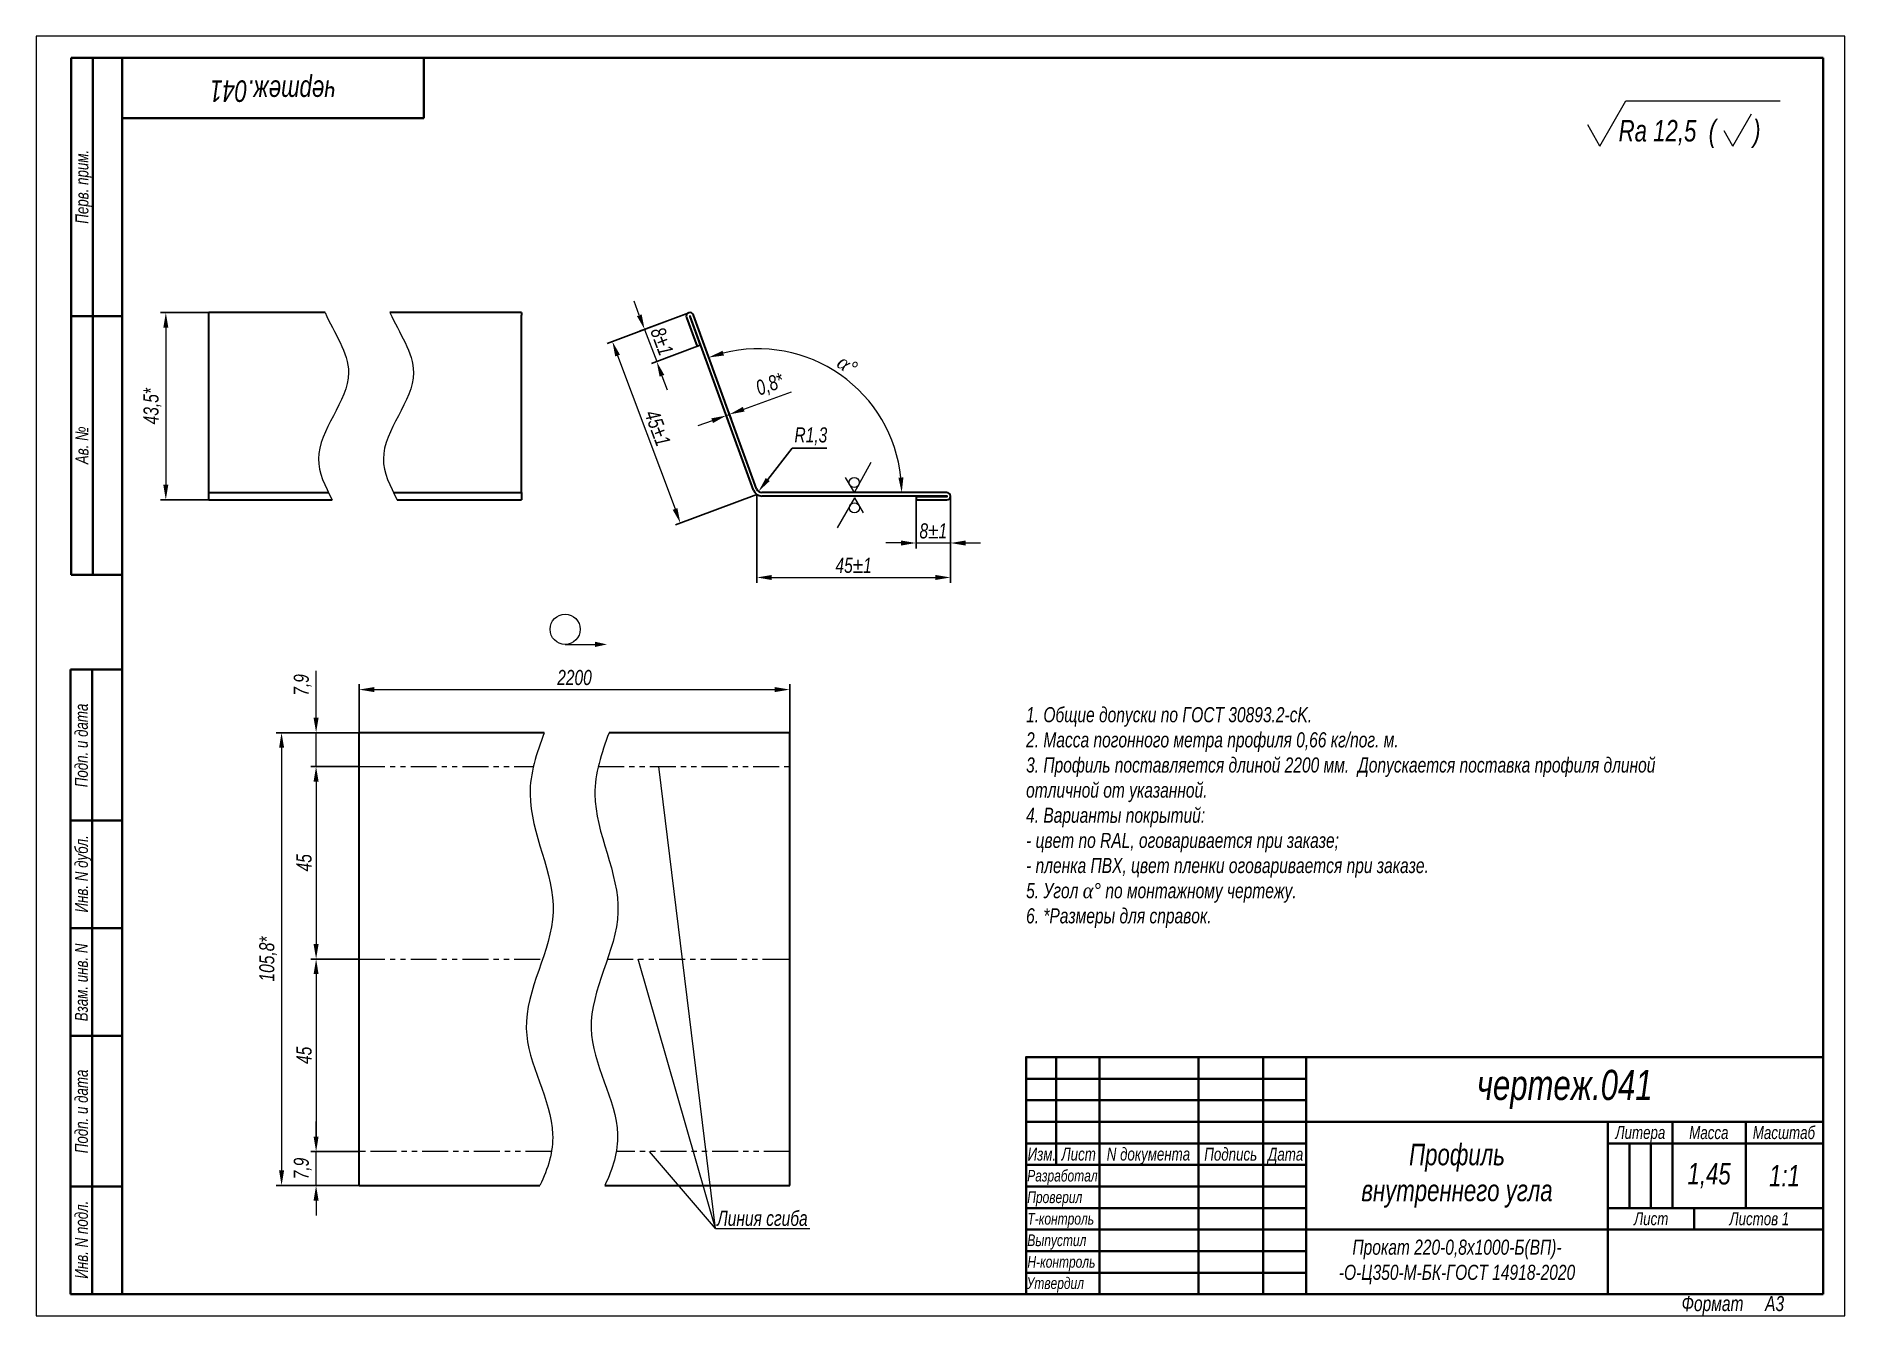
# Model space of a CAD drawing. Header units: millimetres. Extents: x 9560 to 9980, y -3845 to -3548.
import ezdxf

# ---------------------------------------------------------------- set-up
doc = ezdxf.new("R2010")
doc.units = ezdxf.units.MM
doc.linetypes.add('LT_07', pattern=[20, 10, -2, 2, -2, 2, -2])
for name, color, linetype, lineweight in [('Layer_02', 5, 'Continuous', 13), ('Layer_03', 1, 'Continuous', 13), ('Layer_05', 5, 'Continuous', 13), ('Layer_06', 7, 'Continuous', 35), ('Layer_07', 6, 'Continuous', 13), ('Layer_08', 7, 'Continuous', 40)]:
    doc.layers.add(name, color=color, linetype=linetype, lineweight=lineweight)
doc.layers.add('Layer_12', color=6, linetype='Continuous')
doc.styles.add('Style_02', font='ARIALNI.TTF', dxfattribs={"width": 0.9, "height": 3.5})
doc.dimstyles.new('DimStyle_03', dxfattribs={"dimtxt": 3.5, "dimasz": 2.5, "dimexe": 1.25, "dimexo": 0.625, "dimtad": 1, "dimtxsty": 'Style_02', "dimcen": 2.5, "dimazin": 3, "dimtfac": 1, "dimtmove": 0, "dimatfit": 3})
doc.dimstyles.new('DimStyle_04', dxfattribs={"dimtxt": 3.5, "dimasz": 2.5, "dimexe": 1.25, "dimexo": 0, "dimtad": 1, "dimlfac": 2, "dimtxsty": 'Style_02', "dimcen": 2.5, "dimazin": 3, "dimtfac": 1, "dimtmove": 0, "dimatfit": 3})

# ---------------------------------------------------------------- blocks, each defined once
blk = doc.blocks.new('*D32')
at = {"layer": 'Defpoints', "color": 0, "lineweight": 50, "ltscale": 0.04}
for p in [(9735.42, -3699.63), (9635.42, -3709.63), (9735.42, -3709.63)]:
    blk.add_point(p, dxfattribs=at)
at = {"layer": 'Layer_03', "color": 0, "lineweight": -2, "ltscale": 0.04}
for p, q in [((9635.42, -3709.63), (9635.42, -3698.38)), ((9735.42, -3709.63), (9735.42, -3698.38))]:
    blk.add_line(p, q, dxfattribs=at)
at = {"layer": 'Layer_03', "color": 0, "ltscale": 0.04}
blk.add_line((9638.92, -3699.63), (9731.92, -3699.63), dxfattribs=at)
at = {"layer": 'Layer_03', "color": 0, "lineweight": 50, "ltscale": 0.04}
for points in [[(9638.92, -3699.04), (9638.92, -3700.21), (9635.42, -3699.63)], [(9731.92, -3699.04), (9731.92, -3700.21), (9735.42, -3699.63)]]:
    blk.add_solid(points, dxfattribs=at)
at = {"layer": 'Layer_03', "color": 0, "ltscale": 0.04, "insert": (9685.42, -3696.84), "char_height": 3.5, "attachment_point": 5, "style": 'Style_02'}
blk.add_mtext('2200', dxfattribs=at)
blk = doc.blocks.new('*D33')
at = {"layer": 'Defpoints', "color": 0, "lineweight": 50, "ltscale": 0.04}
for p in [(9635.42, -3709.63), (9617.4, -3814.72), (9635.42, -3814.72)]:
    blk.add_point(p, dxfattribs=at)
at = {"layer": 'Layer_03', "color": 0, "lineweight": -2, "ltscale": 0.04}
for p, q in [((9635.42, -3709.63), (9616.15, -3709.63)), ((9635.42, -3814.72), (9616.15, -3814.72))]:
    blk.add_line(p, q, dxfattribs=at)
at = {"layer": 'Layer_03', "color": 0, "ltscale": 0.04}
blk.add_line((9617.4, -3713.13), (9617.4, -3811.22), dxfattribs=at)
at = {"layer": 'Layer_03', "color": 0, "lineweight": 50, "ltscale": 0.04}
for points in [[(9616.82, -3713.13), (9617.99, -3713.13), (9617.4, -3709.63)], [(9616.82, -3811.22), (9617.99, -3811.22), (9617.4, -3814.72)]]:
    blk.add_solid(points, dxfattribs=at)
at = {"layer": 'Layer_03', "color": 0, "ltscale": 0.04, "insert": (9614.29, -3762.17), "char_height": 3.5, "attachment_point": 5, "rotation": 90, "style": 'Style_02'}
blk.add_mtext('105,8*', dxfattribs=at)
blk = doc.blocks.new('*D34')
at = {"layer": 'Defpoints', "color": 0, "lineweight": 50, "ltscale": 0.04}
for p in [(9635.42, -3709.63), (9625.42, -3717.48), (9635.42, -3717.48)]:
    blk.add_point(p, dxfattribs=at)
at = {"layer": 'Layer_03', "color": 0, "ltscale": 0.04}
for p, q in [((9625.42, -3706.13), (9625.42, -3695.27)), ((9625.42, -3717.48), (9625.42, -3709.63)), ((9625.42, -3720.98), (9625.42, -3724.48))]:
    blk.add_line(p, q, dxfattribs=at)
at = {"layer": 'Layer_03', "color": 0, "lineweight": -2, "ltscale": 0.04}
for p, q in [((9635.42, -3709.63), (9624.17, -3709.63)), ((9635.42, -3717.48), (9624.17, -3717.48))]:
    blk.add_line(p, q, dxfattribs=at)
at = {"layer": 'Layer_03', "color": 0, "lineweight": 50, "ltscale": 0.04}
for points in [[(9624.83, -3706.13), (9626, -3706.13), (9625.42, -3709.63)], [(9624.83, -3720.98), (9626, -3720.98), (9625.42, -3717.48)]]:
    blk.add_solid(points, dxfattribs=at)
at = {"layer": 'Layer_03', "color": 0, "ltscale": 0.04, "insert": (9622.3, -3698.55), "char_height": 3.5, "width": 6.156, "attachment_point": 5, "rotation": 90, "style": 'Style_02'}
blk.add_mtext('7,9', dxfattribs=at)
blk = doc.blocks.new('*D35')
at = {"layer": 'Defpoints', "color": 0, "lineweight": 50, "ltscale": 0.04}
for p in [(9635.42, -3717.48), (9625.42, -3762.17), (9635.42, -3762.17)]:
    blk.add_point(p, dxfattribs=at)
at = {"layer": 'Layer_03', "color": 0, "lineweight": -2, "ltscale": 0.04}
for p, q in [((9635.42, -3717.48), (9624.17, -3717.48)), ((9635.42, -3762.17), (9624.17, -3762.17))]:
    blk.add_line(p, q, dxfattribs=at)
at = {"layer": 'Layer_03', "color": 0, "ltscale": 0.04}
blk.add_line((9625.42, -3720.98), (9625.42, -3758.67), dxfattribs=at)
at = {"layer": 'Layer_03', "color": 0, "lineweight": 50, "ltscale": 0.04}
for points in [[(9624.83, -3720.98), (9626, -3720.98), (9625.42, -3717.48)], [(9624.83, -3758.67), (9626, -3758.67), (9625.42, -3762.17)]]:
    blk.add_solid(points, dxfattribs=at)
at = {"layer": 'Layer_03', "color": 0, "ltscale": 0.04, "insert": (9622.64, -3739.83), "char_height": 3.5, "attachment_point": 5, "rotation": 90, "style": 'Style_02'}
blk.add_mtext('45', dxfattribs=at)
blk = doc.blocks.new('*D36')
at = {"layer": 'Defpoints', "color": 0, "lineweight": 50, "ltscale": 0.04}
for p in [(9635.42, -3762.17), (9625.42, -3806.86), (9635.42, -3806.86)]:
    blk.add_point(p, dxfattribs=at)
at = {"layer": 'Layer_03', "color": 0, "lineweight": -2, "ltscale": 0.04}
for p, q in [((9635.42, -3762.17), (9624.17, -3762.17)), ((9635.42, -3806.86), (9624.17, -3806.86))]:
    blk.add_line(p, q, dxfattribs=at)
at = {"layer": 'Layer_03', "color": 0, "ltscale": 0.04}
blk.add_line((9625.42, -3765.67), (9625.42, -3803.36), dxfattribs=at)
at = {"layer": 'Layer_03', "color": 0, "lineweight": 50, "ltscale": 0.04}
for points in [[(9624.83, -3765.67), (9626, -3765.67), (9625.42, -3762.17)], [(9624.83, -3803.36), (9626, -3803.36), (9625.42, -3806.86)]]:
    blk.add_solid(points, dxfattribs=at)
at = {"layer": 'Layer_03', "color": 0, "ltscale": 0.04, "insert": (9622.64, -3784.52), "char_height": 3.5, "attachment_point": 5, "rotation": 90, "style": 'Style_02'}
blk.add_mtext('45', dxfattribs=at)
blk = doc.blocks.new('*D37')
at = {"layer": 'Defpoints', "color": 0, "lineweight": 50, "ltscale": 0.04}
for p in [(9625.42, -3806.86), (9635.42, -3806.86), (9635.42, -3814.72)]:
    blk.add_point(p, dxfattribs=at)
at = {"layer": 'Layer_03', "color": 0, "ltscale": 0.04}
for p, q in [((9625.42, -3803.36), (9625.42, -3799.86)), ((9625.42, -3814.72), (9625.42, -3806.86)), ((9625.42, -3818.22), (9625.42, -3821.72))]:
    blk.add_line(p, q, dxfattribs=at)
at = {"layer": 'Layer_03', "color": 0, "lineweight": -2, "ltscale": 0.04}
for p, q in [((9635.42, -3806.86), (9624.17, -3806.86)), ((9635.42, -3814.72), (9624.17, -3814.72))]:
    blk.add_line(p, q, dxfattribs=at)
at = {"layer": 'Layer_03', "color": 0, "lineweight": 50, "ltscale": 0.04}
for points in [[(9624.83, -3803.36), (9626, -3803.36), (9625.42, -3806.86)], [(9624.83, -3818.22), (9626, -3818.22), (9625.42, -3814.72)]]:
    blk.add_solid(points, dxfattribs=at)
at = {"layer": 'Layer_03', "color": 0, "ltscale": 0.04, "insert": (9622.3, -3810.79), "char_height": 3.5, "attachment_point": 5, "rotation": 90, "style": 'Style_02'}
blk.add_mtext('7,9', dxfattribs=at)
blk = doc.blocks.new('*D38')
at = {"layer": 'Defpoints', "color": 0, "lineweight": 50, "ltscale": 0.04}
for p in [(9727.74, -3654.32), (9772.74, -3654.76), (9772.74, -3673.6)]:
    blk.add_point(p, dxfattribs=at)
at = {"layer": 'Layer_03', "color": 0, "lineweight": -2, "ltscale": 0.04}
for p, q in [((9727.74, -3654.32), (9727.74, -3674.85)), ((9772.74, -3654.76), (9772.74, -3674.85))]:
    blk.add_line(p, q, dxfattribs=at)
at = {"layer": 'Layer_03', "color": 0, "ltscale": 0.04}
blk.add_line((9731.24, -3673.6), (9769.24, -3673.6), dxfattribs=at)
at = {"layer": 'Layer_03', "color": 0, "lineweight": 50, "ltscale": 0.04}
for points in [[(9731.24, -3673.02), (9731.24, -3674.19), (9727.74, -3673.6)], [(9769.24, -3673.02), (9769.24, -3674.19), (9772.74, -3673.6)]]:
    blk.add_solid(points, dxfattribs=at)
at = {"layer": 'Layer_03', "color": 0, "ltscale": 0.04, "insert": (9750.24, -3670.81), "char_height": 3.5, "attachment_point": 5, "style": 'Style_02'}
blk.add_mtext('45%%P1', dxfattribs=at)
blk = doc.blocks.new('*D39')
at = {"layer": 'Defpoints', "color": 0, "lineweight": 50, "ltscale": 0.04}
for p in [(9711.95, -3612.18), (9727.74, -3654.32), (9710.01, -3660.97)]:
    blk.add_point(p, dxfattribs=at)
at = {"layer": 'Layer_03', "color": 0, "lineweight": -2, "ltscale": 0.04}
for p, q in [((9711.95, -3612.18), (9693.04, -3619.27)), ((9727.74, -3654.32), (9708.84, -3661.41))]:
    blk.add_line(p, q, dxfattribs=at)
at = {"layer": 'Layer_03', "color": 0, "ltscale": 0.04}
blk.add_line((9695.44, -3622.11), (9708.78, -3657.69), dxfattribs=at)
at = {"layer": 'Layer_03', "color": 0, "lineweight": 50, "ltscale": 0.04}
for points in [[(9695.99, -3621.9), (9694.89, -3622.31), (9694.21, -3618.83)], [(9709.32, -3657.49), (9708.23, -3657.9), (9710.01, -3660.97)]]:
    blk.add_solid(points, dxfattribs=at)
at = {"layer": 'Layer_03', "color": 0, "ltscale": 0.04, "insert": (9704.72, -3638.92), "char_height": 3.5, "attachment_point": 5, "rotation": 290.5472, "style": 'Style_02'}
blk.add_mtext('45%%P1', dxfattribs=at)
blk = doc.blocks.new('*D40')
at = {"layer": 'Defpoints', "color": 0, "lineweight": 50, "ltscale": 0.04}
for p in [(9711.83, -3612.23), (9714.64, -3619.72), (9704.51, -3623.51)]:
    blk.add_point(p, dxfattribs=at)
at = {"layer": 'Layer_03', "color": 0, "ltscale": 0.04}
for p, q in [((9700.47, -3612.75), (9699.25, -3609.47)), ((9701.7, -3616.02), (9704.51, -3623.51)), ((9705.74, -3626.79), (9706.97, -3630.07))]:
    blk.add_line(p, q, dxfattribs=at)
at = {"layer": 'Layer_03', "color": 0, "lineweight": -2, "ltscale": 0.04}
for p, q in [((9711.83, -3612.23), (9700.53, -3616.46)), ((9714.64, -3619.72), (9703.34, -3623.95))]:
    blk.add_line(p, q, dxfattribs=at)
at = {"layer": 'Layer_03', "color": 0, "lineweight": 50, "ltscale": 0.04}
for points in [[(9701.02, -3612.54), (9699.93, -3612.95), (9701.7, -3616.02)], [(9706.28, -3626.59), (9705.19, -3627), (9704.51, -3623.51)]]:
    blk.add_solid(points, dxfattribs=at)
at = {"layer": 'Layer_03', "color": 0, "ltscale": 0.04, "insert": (9705.72, -3618.79), "char_height": 3.5, "attachment_point": 5, "rotation": 290.5466, "style": 'Style_02'}
blk.add_mtext('8%%P1', dxfattribs=at)
blk = doc.blocks.new('*D41')
at = {"layer": 'Defpoints', "color": 0, "lineweight": 50, "ltscale": 0.04}
for p in [(9764.74, -3655.6), (9772.74, -3654.75), (9772.74, -3665.6)]:
    blk.add_point(p, dxfattribs=at)
at = {"layer": 'Layer_03', "color": 0, "lineweight": -2, "ltscale": 0.04}
for p, q in [((9764.74, -3655.6), (9764.74, -3666.85)), ((9772.74, -3654.75), (9772.74, -3666.85))]:
    blk.add_line(p, q, dxfattribs=at)
at = {"layer": 'Layer_03', "color": 0, "ltscale": 0.04}
for p, q in [((9761.24, -3665.6), (9757.74, -3665.6)), ((9764.74, -3665.6), (9772.74, -3665.6)), ((9776.24, -3665.6), (9779.74, -3665.6))]:
    blk.add_line(p, q, dxfattribs=at)
at = {"layer": 'Layer_03', "color": 0, "lineweight": 50, "ltscale": 0.04}
for points in [[(9761.24, -3665.02), (9761.24, -3666.19), (9764.74, -3665.6)], [(9776.24, -3665.02), (9776.24, -3666.19), (9772.74, -3665.6)]]:
    blk.add_solid(points, dxfattribs=at)
at = {"layer": 'Layer_03', "color": 0, "ltscale": 0.04, "insert": (9768.74, -3662.81), "char_height": 3.5, "attachment_point": 5, "style": 'Style_02'}
blk.add_mtext('8%%P1', dxfattribs=at)
blk = doc.blocks.new('*D42')
at = {"layer": 'Defpoints', "color": 0, "lineweight": 50, "ltscale": 0.04}
for p in [(9713.04, -3612.69), (9754.8, -3633.97), (9727.72, -3653.05), (9728.95, -3653.9), (9771.89, -3653.9)]:
    blk.add_point(p, dxfattribs=at)
at = {"layer": 'Layer_03', "color": 0, "ltscale": 0.04}
blk.add_arc((9728.04, -3653.9), 33.37, 6.0122, 103.9878, dxfattribs=at)
at = {"layer": 'Layer_03', "color": 0, "lineweight": 50, "ltscale": 0.04}
for points in [[(9720.14, -3622.08), (9719.8, -3620.96), (9716.62, -3622.54)], [(9761.8, -3650.38), (9760.64, -3650.44), (9761.41, -3653.9)]]:
    blk.add_solid(points, dxfattribs=at)
at = {"layer": 'Layer_03', "color": 0, "ltscale": 0.04, "insert": (9748.77, -3624.29), "char_height": 3.5, "attachment_point": 5, "rotation": 325, "style": 'Style_02'}
blk.add_mtext('{\\fTimes New Roman|b0|i1|c0|p18;α}%%D', dxfattribs=at)
blk = doc.blocks.new('*D43')
at = {"layer": 'Defpoints', "color": 0, "lineweight": 50, "ltscale": 0.04}
for p in [(9728.95, -3652.6), (9729.74, -3651.58)]:
    blk.add_point(p, dxfattribs=at)
at = {"layer": 'Layer_03', "color": 0, "lineweight": -2, "ltscale": 0.04}
for p, q in [((9735.96, -3643.58), (9730.3, -3650.87)), ((9744.04, -3643.58), (9735.96, -3643.58))]:
    blk.add_line(p, q, dxfattribs=at)
at = {"layer": 'Layer_03', "color": 0, "lineweight": 50, "ltscale": 0.04}
blk.add_solid([(9729.84, -3650.51), (9730.76, -3651.22), (9728.15, -3653.63)], dxfattribs=at)
at = {"layer": 'Layer_03', "color": 0, "ltscale": 0.04, "insert": (9740.31, -3640.84), "char_height": 3.5, "attachment_point": 5, "style": 'Style_02'}
blk.add_mtext('R1,3', dxfattribs=at)
blk = doc.blocks.new('*D44')
at = {"layer": 'Defpoints', "color": 0, "lineweight": 50, "ltscale": 0.04}
for p in [(9600.52, -3612.13), (9590.52, -3655.6), (9600.52, -3655.6)]:
    blk.add_point(p, dxfattribs=at)
at = {"layer": 'Layer_03', "color": 0, "lineweight": -2, "ltscale": 0.04}
for p, q in [((9600.52, -3612.13), (9589.27, -3612.13)), ((9600.52, -3655.6), (9589.27, -3655.6))]:
    blk.add_line(p, q, dxfattribs=at)
at = {"layer": 'Layer_03', "color": 0, "ltscale": 0.04}
blk.add_line((9590.52, -3615.63), (9590.52, -3652.1), dxfattribs=at)
at = {"layer": 'Layer_03', "color": 0, "lineweight": 50, "ltscale": 0.04}
for points in [[(9589.94, -3615.63), (9591.1, -3615.63), (9590.52, -3612.13)], [(9589.94, -3652.1), (9591.1, -3652.1), (9590.52, -3655.6)]]:
    blk.add_solid(points, dxfattribs=at)
at = {"layer": 'Layer_03', "color": 0, "ltscale": 0.04, "insert": (9587.41, -3633.87), "char_height": 3.5, "attachment_point": 5, "rotation": 90, "style": 'Style_02'}
blk.add_mtext('43,5*', dxfattribs=at)
blk = doc.blocks.new('*D45')
at = {"layer": 'Defpoints', "color": 0, "lineweight": 50, "ltscale": 0.04}
for p in [(9720.48, -3635.49), (9721.23, -3635.22), (9721.43, -3635.74)]:
    blk.add_point(p, dxfattribs=at)
at = {"layer": 'Layer_03', "color": 0, "ltscale": 0.04}
for p, q in [((9724.72, -3634.55), (9735.84, -3630.5)), ((9720.67, -3636.02), (9721.43, -3635.74)), ((9717.39, -3637.21), (9714.1, -3638.41))]:
    blk.add_line(p, q, dxfattribs=at)
at = {"layer": 'Layer_03', "color": 0, "lineweight": -2, "ltscale": 0.04}
for p, q in [((9720.48, -3635.49), (9721.1, -3637.19)), ((9721.23, -3635.22), (9721.85, -3636.92))]:
    blk.add_line(p, q, dxfattribs=at)
at = {"layer": 'Layer_03', "color": 0, "lineweight": 50, "ltscale": 0.04}
for points in [[(9717.19, -3636.67), (9717.59, -3637.76), (9720.67, -3636.02)], [(9724.52, -3634), (9724.91, -3635.09), (9721.43, -3635.74)]]:
    blk.add_solid(points, dxfattribs=at)
at = {"layer": 'Layer_03', "color": 0, "ltscale": 0.04, "insert": (9730.86, -3629), "char_height": 3.5, "attachment_point": 5, "rotation": 20, "style": 'Style_02'}
blk.add_mtext('0,8*', dxfattribs=at)

msp = doc.modelspace()

# ---------------------------------------------------------------- linework, layer by layer
at = {"layer": 'Layer_05', "linetype": 'LT_07', "ltscale": 0.6}
for p, q in [((9635.415, -3717.484), (9675.881, -3717.484)), ((9690.948, -3717.484), (9735.415, -3717.484)), ((9635.415, -3762.173), (9678.017, -3762.173)), ((9693.084, -3762.173), (9735.415, -3762.173)), ((9680.062, -3806.864), (9635.415, -3806.864)), ((9735.415, -3806.864), (9695.129, -3806.864))]:
    msp.add_line(p, q, dxfattribs=at)
at = {"layer": 'Layer_06'}
for p, q in [((9600.519, -3612.693), (9600.519, -3612.133)), ((9627.487, -3612.133), (9600.519, -3612.133)), ((9600.519, -3653.047), (9600.519, -3612.693)), ((9673.098, -3612.133), (9642.575, -3612.133)), ((9673.098, -3612.133), (9673.098, -3612.693)), ((9673.098, -3653.047), (9673.098, -3612.693)), ((9711.439, -3613.274), (9713.884, -3619.993)), ((9712.191, -3613), (9714.636, -3619.719)), ((9726.972, -3653.32), (9712.285, -3612.966)), ((9727.724, -3653.047), (9713.036, -3612.693)), ((9714.636, -3619.719), (9713.884, -3619.993)), ((9600.519, -3653.902), (9600.519, -3653.047)), ((9600.519, -3655.602), (9600.519, -3653.902)), ((9600.519, -3653.902), (9628.309, -3653.902)), ((9643.397, -3653.902), (9673.098, -3653.902)), ((9673.098, -3653.902), (9673.098, -3653.047)), ((9673.098, -3653.902), (9673.098, -3655.602)), ((9771.891, -3653.902), (9728.946, -3653.902)), ((9600.519, -3655.602), (9629.18, -3655.602)), ((9644.268, -3655.602), (9673.098, -3655.602)), ((9771.891, -3654.702), (9728.946, -3654.702)), ((9764.741, -3654.802), (9771.891, -3654.802)), ((9764.741, -3654.802), (9764.741, -3655.602)), ((9764.741, -3655.602), (9771.891, -3655.602)), ((9635.415, -3814.721), (9635.415, -3709.627)), ((9678.386, -3709.627), (9635.415, -3709.627)), ((9735.415, -3709.627), (9693.453, -3709.627)), ((9735.415, -3814.721), (9735.415, -3709.627)), ((9635.415, -3814.721), (9677.387, -3814.721)), ((9692.454, -3814.721), (9735.415, -3814.721))]:
    msp.add_line(p, q, dxfattribs=at)
for centre, radius, start, end in [((9712.238, -3612.983), 0.85, 20, 200), ((9712.238, -3612.983), 0.05, 20, 200), ((9728.946, -3652.602), 2.1, 200, 270), ((9728.946, -3652.602), 1.3, 200, 270), ((9771.891, -3654.752), 0.85, 270, 90), ((9771.891, -3654.752), 0.05, 270, 90)]:
    msp.add_arc(centre, radius, start, end, dxfattribs=at)
at = {"layer": 'Layer_07'}
for p, q in [((9560.415, -3547.97), (9560.415, -3844.97)), ((9980.415, -3547.97), (9560.415, -3547.97)), ((9980.415, -3844.97), (9980.415, -3547.97)), ((9750.418, -3653.902), (9754.353, -3646.866)), ((9750.418, -3653.902), (9748.345, -3650.421)), ((9750.418, -3655.102), (9746.42, -3662.102)), ((9750.418, -3655.102), (9752.46, -3658.602)), ((9683.247, -3689.134), (9690.15, -3689.131)), ((9718.178, -3824.721), (9705.013, -3717.484)), ((9718.178, -3824.721), (9700.224, -3762.173)), ((9718.178, -3824.721), (9702.836, -3806.864)), ((9718.178, -3824.721), (9740.082, -3824.721)), ((9560.415, -3844.97), (9980.415, -3844.97))]:
    msp.add_line(p, q, dxfattribs=at)
for centre, radius in [((9750.387, -3651.569), 1.166), ((9750.429, -3657.435), 1.166), ((9683.247, -3685.629), 3.505)]:
    msp.add_circle(centre, radius, dxfattribs=at)
for points, knots in [([(9627.487, -3612.133), (9629.548, -3616.779), (9637.822, -3628.092), (9622.624, -3642.546), (9627.522, -3652.427), (9629.18, -3655.602)], [154.7539374, 154.7539374, 154.7539374, 154.7539374, 169.5169608, 190.7065809, 200.7789922, 200.7789922, 200.7789922, 200.7789922]), ([(9642.575, -3612.133), (9644.636, -3616.779), (9652.91, -3628.092), (9637.713, -3642.546), (9642.61, -3652.427), (9644.268, -3655.602)], [154.7539374, 154.7539374, 154.7539374, 154.7539374, 169.5169608, 190.7065809, 200.7789922, 200.7789922, 200.7789922, 200.7789922]), ([(9678.386, -3709.627), (9676.59, -3714.371), (9672.194, -3728.115), (9686.339, -3751.336), (9668.331, -3777.405), (9682.893, -3799.038), (9679.284, -3810.807), (9677.387, -3814.721)], [3.2042927, 3.2042927, 3.2042927, 3.2042927, 17.9488497, 45.8531119, 73.5268814, 98.8214213, 111.6320257, 111.6320257, 111.6320257, 111.6320257]), ([(9693.453, -3709.627), (9691.656, -3714.371), (9687.261, -3728.115), (9701.406, -3751.336), (9683.398, -3777.405), (9697.959, -3799.038), (9694.351, -3810.807), (9692.454, -3814.721)], [3.2042927, 3.2042927, 3.2042927, 3.2042927, 17.9488497, 45.8531119, 73.5268814, 98.8214213, 111.6320257, 111.6320257, 111.6320257, 111.6320257])]:
    msp.add_open_spline(points, degree=3, knots=knots, dxfattribs=at)
msp.add_solid([(9690.151, -3689.745), (9692.972, -3689.134), (9690.15, -3688.514)], dxfattribs=at)
at = {"layer": 'Layer_08', "linetype": 'Continuous'}
for p, q in [((9975.415, -3552.97), (9568.539, -3552.97)), ((9568.539, -3672.97), (9568.539, -3552.97)), ((9573.539, -3672.97), (9573.539, -3552.97)), ((9580.415, -3552.97), (9580.415, -3839.97)), ((9650.415, -3552.97), (9650.415, -3566.97)), ((9975.415, -3839.97), (9975.415, -3552.97)), ((9580.415, -3566.97), (9650.415, -3566.97)), ((9568.539, -3612.97), (9580.415, -3612.97)), ((9568.539, -3672.97), (9580.415, -3672.97)), ((9568.415, -3839.97), (9568.415, -3694.97)), ((9568.415, -3694.97), (9580.415, -3694.97)), ((9573.415, -3839.97), (9573.415, -3694.97)), ((9568.415, -3729.97), (9580.415, -3729.97)), ((9568.415, -3754.97), (9580.415, -3754.97)), ((9568.415, -3779.97), (9580.415, -3779.97)), ((9790.292, -3789.937), (9855.335, -3789.937)), ((9790.292, -3794.94), (9855.335, -3794.94)), ((9790.292, -3799.943), (9855.335, -3799.943)), ((9930.385, -3804.947), (9930.385, -3819.957)), ((9935.389, -3804.947), (9935.389, -3819.957)), ((9568.415, -3814.97), (9580.415, -3814.97)), ((9790.292, -3814.953), (9855.335, -3814.953)), ((9790.292, -3819.957), (9855.335, -3819.957)), ((9790.292, -3824.96), (9855.335, -3824.96)), ((9790.292, -3829.963), (9855.335, -3829.963)), ((9790.292, -3834.967), (9855.335, -3834.967)), ((9568.415, -3839.97), (9580.415, -3839.97)), ((9580.415, -3839.97), (9975.415, -3839.97))]:
    msp.add_line(p, q, dxfattribs=at)
for points in [[(9975.415, -3784.933), (9790.292, -3784.933), (9790.292, -3839.97)], [(9797.297, -3784.933), (9797.297, -3809.95)], [(9807.303, -3784.933), (9807.303, -3839.97)], [(9830.319, -3784.933), (9830.319, -3839.97)], [(9845.329, -3784.933), (9845.329, -3839.97)], [(9855.335, -3784.933), (9855.335, -3839.97)], [(9975.415, -3799.943), (9855.335, -3799.943)], [(9925.382, -3799.943), (9925.382, -3839.97)], [(9940.392, -3799.943), (9940.392, -3819.957)], [(9957.403, -3799.943), (9957.403, -3819.957)], [(9957.403, -3799.943), (9957.403, -3819.957)], [(9790.292, -3804.947), (9855.335, -3804.947)], [(9925.382, -3804.947), (9975.415, -3804.947)], [(9790.292, -3809.95), (9855.335, -3809.95)], [(9925.382, -3819.957), (9975.415, -3819.957)], [(9945.395, -3819.957), (9945.395, -3824.96)], [(9855.335, -3824.96), (9975.415, -3824.96)]]:
    msp.add_lwpolyline(points, dxfattribs=at)
at = {"layer": 'Layer_12', "lineweight": 13, "ltscale": 0.303109}
msp.add_line((9923.535, -3573.47), (9929.597, -3562.97), dxfattribs=at)
at = {"layer": 'Layer_12', "lineweight": 13}
msp.add_line((9929.597, -3562.97), (9965.415, -3562.97), dxfattribs=at)
at = {"layer": 'Layer_12', "lineweight": 13, "ltscale": 0.141451}
msp.add_line((9923.535, -3573.47), (9920.706, -3568.57), dxfattribs=at)
at = {"layer": 'Layer_12', "lineweight": 13, "ltscale": 0.101036}
msp.add_line((9954.447, -3573.47), (9952.426, -3569.97), dxfattribs=at)
at = {"layer": 'Layer_12', "lineweight": 13, "ltscale": 0.216506}
msp.add_line((9954.447, -3573.47), (9958.777, -3565.97), dxfattribs=at)

# ---------------------------------------------------------------- texts
at = {"layer": 'Layer_02', "linetype": 'Continuous', "style": 'Style_02', "width": 0.9}
for s, height, p in [('Rа 12,5  (      )', 5, (9927.888, -3572.411)), ('Изм.', 3, (9790.643, -3808.946)), ('Лист', 3, (9798.524, -3808.935)), ('N документа', 3, (9809.021, -3808.928)), ('Подпись', 3, (9831.672, -3808.951)), ('Дата', 3, (9846.464, -3808.957)), ('Разработал', 2.7, (9790.557, -3813.793)), ('Проверил', 2.7, (9790.57, -3818.796)), ('Т-контроль', 2.7, (9790.602, -3823.794)), ('Выпустил', 2.7, (9790.578, -3828.787)), ('Н-контроль', 2.7, (9790.602, -3833.801)), ('Утвердил', 2.7, (9790.43, -3838.747))]:
    msp.add_text(s, height=height, dxfattribs=at).set_placement(p)
at = {"layer": 'Layer_02', "linetype": 'Continuous', "lineweight": 25, "style": 'Style_02', "width": 0.9}
for s, p in [('Перв. прим.', (9572.538, -3591.494)), ('Ав. №', (9572.539, -3647.307)), ('Подп. и дата', (9572.411, -3722.292)), ('Инв. N дубл.', (9572.418, -3751.35)), ('Взам. инв. N', (9572.409, -3776.611)), ('Подп. и дата', (9572.415, -3807.235)), ('Инв. N подл.', (9572.413, -3836.344))]:
    msp.add_text(s, height=3, rotation=90, dxfattribs=at).set_placement(p)
for s, p in [('Литера', (9927.152, -3803.914)), ('Масса', (9944.28, -3803.944)), ('Масштаб', (9959.048, -3803.942)), ('Лист ', (9931.469, -3823.928)), ('Листов 1', (9953.629, -3823.934))]:
    msp.add_text(s, height=3, dxfattribs=at).set_placement(p)
at = {"layer": 'Layer_02', "ltscale": 0.04, "style": 'Style_02', "width": 0.9}
msp.add_text('Линия сгиба', height=3.5, dxfattribs=at).set_placement((9718.54, -3824.089))
at = {"layer": 'Layer_02', "linetype": 'Continuous', "insert": (9615.415, -3559.97), "char_height": 5, "width": 70, "attachment_point": 5, "rotation": 180, "style": 'Style_02'}
msp.add_mtext('чертеж.041', dxfattribs=at)
at = {"layer": 'Layer_02', "insert": (9790.292, -3754.933), "char_height": 3.5, "attachment_point": 7, "style": 'Style_02'}
msp.add_mtext_dynamic_manual_height_columns('1. Общие допуски по ГОСТ 30893.2-сK.\\P2. Масса погонного метра профиля 0,66 кг/пог. м.   \\P\\pxb0.25,ql;3. Профиль поставляется длиной 2200 мм.  Допускается поставка профиля длиной отличной от указанной.\\P\\pq*;4. Варианты покрытий:\\P- цвет по RAL, оговаривается при заказе;\\P- пленка ПВХ, цвет пленки оговаривается при заказе.\\P5. Угол {\\fTimes New Roman|b0|i1|c0|p18;α}%%D по монтажному чертежу.\\P6. *Размеры для справок.', width=149.61439, gutter_width=70, heights=[66.329], dxfattribs=at)
at = {"layer": 'Layer_02', "linetype": 'Continuous', "attachment_point": 5, "style": 'Style_02'}
for s, insert, char_height, width in [('чертеж.041', (9915.375, -3792.438), 7, 120.08), ('Профиль \\Pвнутреннего угла', (9890.359, -3812.452), 5, 70.04667), ('1,45', (9948.898, -3812.452), 5, 17.01133), ('1:1', (9966.409, -3812.452), 5, 18.012), ('Прокат 220-0,8х1000-Б(ВП)-\\P-О-Ц350-М-БК-ГОСТ 14918-2020', (9890.359, -3832.465), 3.5, 70.04667)]:
    msp.add_mtext(s, dxfattribs=dict(at, insert=insert, char_height=char_height, width=width))
at = {"layer": 'Layer_02', "linetype": 'Continuous', "lineweight": 25, "insert": (9942.513, -3840.377), "char_height": 3.5, "width": 32.95146, "attachment_point": 1, "style": 'Style_02'}
msp.add_mtext('Формат     А3', dxfattribs=at)

# ---------------------------------------------------------------- dimensions: what is measured, and where the dimension line sits
at = {"layer": 'Layer_03', "ltscale": 0.04}
for p1, p2, distance, text, picture, middle in [((9711.829, -3612.229), (9714.636, -3619.719), -10.814, '<>%%P1', '*D40', (9705.716, -3618.791)), ((9711.947, -3612.185), (9727.741, -3654.322), -18.94, '<>%%P1', '*D39', (9704.719, -3638.923)), ((9720.483, -3635.489), (9721.234, -3635.216), -0.561, '<>*', '*D45', (9730.858, -3629))]:
    dim = msp.add_aligned_dim(p1=p1, p2=p2, distance=distance, text=text, dimstyle='DimStyle_04', override={"dimasz": 3.5, "dimgap": 1, "dimdec": 1, "dimlfac": 1, "dimlwd": -1}, dxfattribs=at)
    dim.commit()
    dim.dimension.update_dxf_attribs({"geometry": picture, "text_midpoint": middle})
for base, p1, p2, text, picture, middle in [((9590.519, -3655.602), (9600.519, -3612.133), (9600.519, -3655.602), '<>*', '*D44', (9587.408, -3633.868)), ((9617.405, -3814.721), (9635.415, -3709.627), (9635.415, -3814.721), '105,8*', '*D33', (9614.294, -3762.174)), ((9625.415, -3762.173), (9635.415, -3717.484), (9635.415, -3762.173), '45', '*D35', (9622.635, -3739.829)), ((9625.415, -3806.864), (9635.415, -3762.174), (9635.415, -3806.864), '45', '*D36', (9622.635, -3784.519))]:
    dim = msp.add_linear_dim(base=base, p1=p1, p2=p2, angle=90, text=text, dimstyle='DimStyle_04', override={"dimasz": 3.5, "dimgap": 1, "dimdec": 1, "dimlfac": 1, "dimlwd": -1}, dxfattribs=at)
    dim.commit()
    dim.dimension.update_dxf_attribs({"geometry": picture, "text_midpoint": middle})
dim = msp.add_angular_dim_2l(base=(9754.802, -3633.975), line1=((9771.891, -3653.902), (9728.946, -3653.902)), line2=((9727.724, -3653.047), (9713.036, -3612.693)), text='{\\fTimes New Roman|b0|i1|c0|p18;α}%%D', dimstyle='DimStyle_04', override={"dimasz": 3.5, "dimgap": 1, "dimdec": 1, "dimlfac": 1, "dimlwd": -1}, dxfattribs=at)
dim.commit()
dim.dimension.update_dxf_attribs({"geometry": '*D42', "text_midpoint": (9748.77, -3624.289)})
dim = msp.add_radius_dim(center=(9728.946, -3652.602), mpoint=(9729.744, -3651.576), dimstyle='DimStyle_03', override={"dimasz": 3.5, "dimse1": 1}, dxfattribs=at)
dim.commit()
dim.dimension.update_dxf_attribs({"geometry": '*D43', "text_midpoint": (9740.314, -3643.576), "dimtype": 164})
for base, p1, p2, text, picture, middle in [((9772.741, -3673.602), (9727.741, -3654.322), (9772.741, -3654.76), '<>%%P1', '*D38', (9750.241, -3670.815)), ((9772.741, -3665.602), (9764.741, -3655.602), (9772.741, -3654.752), '<>%%P1', '*D41', (9768.741, -3662.815)), ((9735.415, -3699.627), (9635.415, -3709.627), (9735.415, -3709.627), '2200', '*D32', (9685.415, -3696.84))]:
    dim = msp.add_linear_dim(base=base, p1=p1, p2=p2, text=text, dimstyle='DimStyle_04', override={"dimasz": 3.5, "dimgap": 1, "dimdec": 1, "dimlfac": 1, "dimlwd": -1}, dxfattribs=at)
    dim.commit()
    dim.dimension.update_dxf_attribs({"geometry": picture, "text_midpoint": middle})
dim = msp.add_linear_dim(base=(9625.415, -3717.484), p1=(9635.415, -3709.627), p2=(9635.415, -3717.484), angle=90, dimstyle='DimStyle_04', override={"dimasz": 3.5, "dimgap": 1, "dimdec": 1, "dimlfac": 1, "dimlwd": -1}, dxfattribs=at)
dim.commit()
dim.dimension.update_dxf_attribs({"geometry": '*D34', "text_midpoint": (9625.415, -3698.549), "dimtype": 160})
dim = msp.add_linear_dim(base=(9625.415, -3806.864), p1=(9635.415, -3814.721), p2=(9635.415, -3806.864), angle=90, dimstyle='DimStyle_04', override={"dimasz": 3.5, "dimgap": 1, "dimdec": 1, "dimlfac": 1, "dimlwd": -1}, dxfattribs=at)
dim.commit()
dim.dimension.update_dxf_attribs({"geometry": '*D37', "text_midpoint": (9622.305, -3810.792)})

doc.saveas('drawing.dxf')
